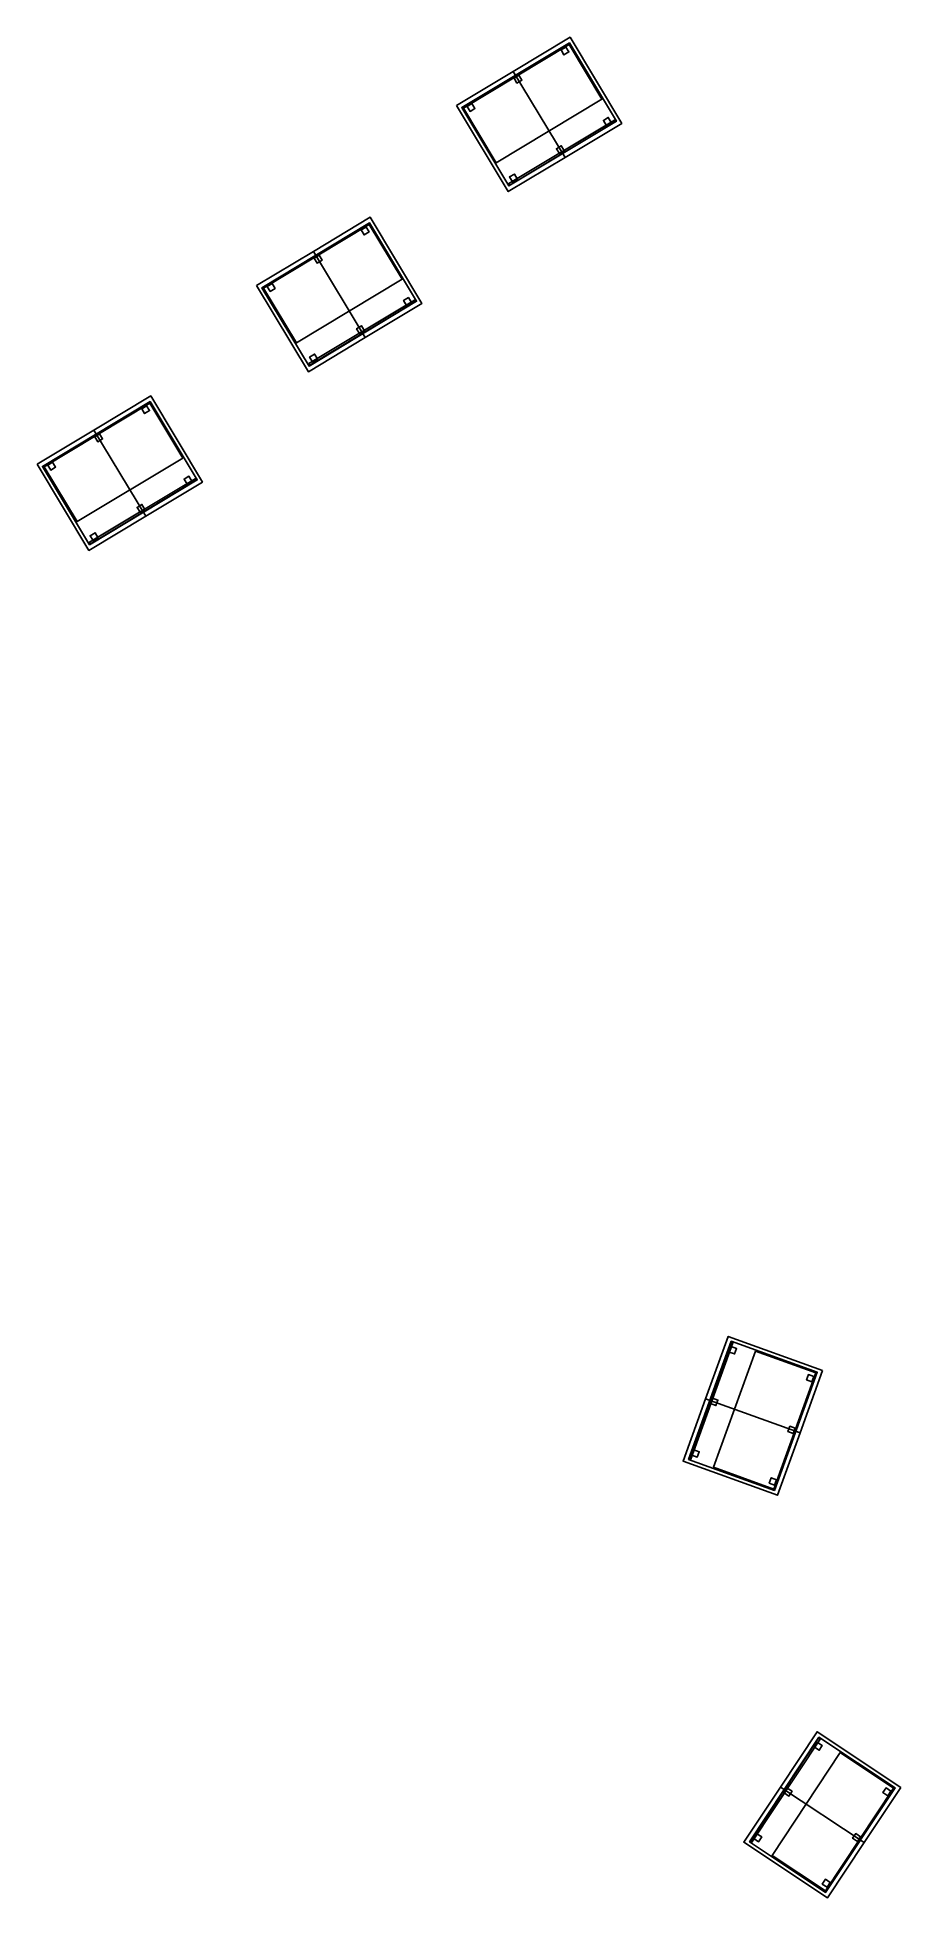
# Model space of a CAD drawing. Header units: metres. Extents: x 663435.3 to 663473.1, y 6968596.9 to 6968678.3.
import ezdxf

# ---------------------------------------------------------------- set-up
doc = ezdxf.new("R2010")
doc.units = ezdxf.units.M

msp = doc.modelspace()

# ---------------------------------------------------------------- linework, layer by layer
at = {"layer": 'CHALE_1_CUMEEIRA'}
msp.add_polyline3d([(663456.156, 6968676.845, 556.01), (663458.424, 6968673.075, 556.01)], dxfattribs=at)
at = {"layer": 'CHALE_1_DECK'}
for points in [[(663453.903, 6968675.257, 551.91), (663458.616, 6968678.091, 551.91), (663460.677, 6968674.663, 551.91), (663455.964, 6968671.829, 551.91)], [(663455.964, 6968671.829, 552.11), (663460.677, 6968674.663, 552.11), (663458.616, 6968678.091, 552.11), (663453.903, 6968675.257, 552.11)], [(663453.903, 6968675.257, 551.91), (663458.616, 6968678.091, 551.91), (663458.616, 6968678.091, 552.11), (663453.903, 6968675.257, 552.11)], [(663458.616, 6968678.091, 551.91), (663460.677, 6968674.663, 551.91), (663460.677, 6968674.663, 552.11), (663458.616, 6968678.091, 552.11)], [(663455.964, 6968671.829, 551.91), (663453.903, 6968675.257, 551.91), (663453.903, 6968675.257, 552.11), (663455.964, 6968671.829, 552.11)], [(663460.677, 6968674.663, 551.91), (663455.964, 6968671.829, 551.91), (663455.964, 6968671.829, 552.11), (663460.677, 6968674.663, 552.11)]]:
    msp.add_3dface(points, dxfattribs=at)
at = {"layer": 'CHALE_1_PAREDES'}
for points in [[(663453.971, 6968675.24, 552.11), (663458.599, 6968678.023, 552.11), (663460.042, 6968675.623, 552.11), (663455.414, 6968672.84, 552.11)], [(663455.414, 6968672.84, 554.81), (663460.042, 6968675.623, 554.81), (663458.599, 6968678.023, 554.81), (663453.971, 6968675.24, 554.81)], [(663453.971, 6968675.24, 552.11), (663458.599, 6968678.023, 552.11), (663458.599, 6968678.023, 554.81), (663453.971, 6968675.24, 554.81)], [(663458.599, 6968678.023, 552.11), (663460.042, 6968675.623, 552.11), (663460.042, 6968675.623, 554.81), (663458.599, 6968678.023, 554.81)], [(663455.414, 6968672.84, 552.11), (663453.971, 6968675.24, 552.11), (663453.971, 6968675.24, 554.81), (663455.414, 6968672.84, 554.81)], [(663460.042, 6968675.623, 552.11), (663455.414, 6968672.84, 552.11), (663455.414, 6968672.84, 554.81), (663460.042, 6968675.623, 554.81)]]:
    msp.add_3dface(points, dxfattribs=at)
at = {"layer": 'CHALE_1_PILOTIS'}
for points in [[(663458.248, 6968677.782, 548.91), (663458.462, 6968677.911, 548.91), (663458.591, 6968677.697, 548.91), (663458.376, 6968677.568, 548.91)], [(663458.376, 6968677.568, 551.91), (663458.591, 6968677.697, 551.91), (663458.462, 6968677.911, 551.91), (663458.248, 6968677.782, 551.91)], [(663458.248, 6968677.782, 548.91), (663458.462, 6968677.911, 548.91), (663458.462, 6968677.911, 551.91), (663458.248, 6968677.782, 551.91)], [(663458.376, 6968677.568, 548.91), (663458.248, 6968677.782, 548.91), (663458.248, 6968677.782, 551.91), (663458.376, 6968677.568, 551.91)], [(663458.591, 6968677.697, 548.91), (663458.376, 6968677.568, 548.91), (663458.376, 6968677.568, 551.91), (663458.591, 6968677.697, 551.91)], [(663458.462, 6968677.911, 548.91), (663458.591, 6968677.697, 548.91), (663458.591, 6968677.697, 551.91), (663458.462, 6968677.911, 551.91)], [(663456.191, 6968676.545, 548.91), (663456.405, 6968676.674, 548.91), (663456.534, 6968676.46, 548.91), (663456.32, 6968676.331, 548.91)], [(663456.32, 6968676.331, 551.91), (663456.534, 6968676.46, 551.91), (663456.405, 6968676.674, 551.91), (663456.191, 6968676.545, 551.91)], [(663456.191, 6968676.545, 548.91), (663456.405, 6968676.674, 548.91), (663456.405, 6968676.674, 551.91), (663456.191, 6968676.545, 551.91)], [(663456.32, 6968676.331, 548.91), (663456.191, 6968676.545, 548.91), (663456.191, 6968676.545, 551.91), (663456.32, 6968676.331, 551.91)], [(663456.534, 6968676.46, 548.91), (663456.32, 6968676.331, 548.91), (663456.32, 6968676.331, 551.91), (663456.534, 6968676.46, 551.91)], [(663456.405, 6968676.674, 548.91), (663456.534, 6968676.46, 548.91), (663456.534, 6968676.46, 551.91), (663456.405, 6968676.674, 551.91)], [(663454.134, 6968675.308, 548.91), (663454.348, 6968675.437, 548.91), (663454.477, 6968675.223, 548.91), (663454.263, 6968675.094, 548.91)], [(663454.263, 6968675.094, 551.91), (663454.477, 6968675.223, 551.91), (663454.348, 6968675.437, 551.91), (663454.134, 6968675.308, 551.91)], [(663454.134, 6968675.308, 548.91), (663454.348, 6968675.437, 548.91), (663454.348, 6968675.437, 551.91), (663454.134, 6968675.308, 551.91)], [(663454.263, 6968675.094, 548.91), (663454.134, 6968675.308, 548.91), (663454.134, 6968675.308, 551.91), (663454.263, 6968675.094, 551.91)], [(663454.477, 6968675.223, 548.91), (663454.263, 6968675.094, 548.91), (663454.263, 6968675.094, 551.91), (663454.477, 6968675.223, 551.91)], [(663454.348, 6968675.437, 548.91), (663454.477, 6968675.223, 548.91), (663454.477, 6968675.223, 551.91), (663454.348, 6968675.437, 551.91)], [(663460.103, 6968674.697, 548.91), (663460.317, 6968674.826, 548.91), (663460.446, 6968674.612, 548.91), (663460.232, 6968674.483, 548.91)], [(663460.232, 6968674.483, 551.91), (663460.446, 6968674.612, 551.91), (663460.317, 6968674.826, 551.91), (663460.103, 6968674.697, 551.91)], [(663460.103, 6968674.697, 548.91), (663460.317, 6968674.826, 548.91), (663460.317, 6968674.826, 551.91), (663460.103, 6968674.697, 551.91)], [(663460.232, 6968674.483, 548.91), (663460.103, 6968674.697, 548.91), (663460.103, 6968674.697, 551.91), (663460.232, 6968674.483, 551.91)], [(663460.446, 6968674.612, 548.91), (663460.232, 6968674.483, 548.91), (663460.232, 6968674.483, 551.91), (663460.446, 6968674.612, 551.91)], [(663460.317, 6968674.826, 548.91), (663460.446, 6968674.612, 548.91), (663460.446, 6968674.612, 551.91), (663460.317, 6968674.826, 551.91)], [(663458.046, 6968673.46, 548.91), (663458.26, 6968673.589, 548.91), (663458.389, 6968673.375, 548.91), (663458.175, 6968673.246, 548.91)], [(663458.175, 6968673.246, 551.91), (663458.389, 6968673.375, 551.91), (663458.26, 6968673.589, 551.91), (663458.046, 6968673.46, 551.91)], [(663458.046, 6968673.46, 548.91), (663458.26, 6968673.589, 548.91), (663458.26, 6968673.589, 551.91), (663458.046, 6968673.46, 551.91)], [(663458.26, 6968673.589, 548.91), (663458.389, 6968673.375, 548.91), (663458.389, 6968673.375, 551.91), (663458.26, 6968673.589, 551.91)], [(663458.175, 6968673.246, 548.91), (663458.046, 6968673.46, 548.91), (663458.046, 6968673.46, 551.91), (663458.175, 6968673.246, 551.91)], [(663458.389, 6968673.375, 548.91), (663458.175, 6968673.246, 548.91), (663458.175, 6968673.246, 551.91), (663458.389, 6968673.375, 551.91)], [(663455.989, 6968672.223, 548.91), (663456.204, 6968672.352, 548.91), (663456.332, 6968672.138, 548.91), (663456.118, 6968672.009, 548.91)], [(663456.118, 6968672.009, 551.91), (663456.332, 6968672.138, 551.91), (663456.204, 6968672.352, 551.91), (663455.989, 6968672.223, 551.91)], [(663455.989, 6968672.223, 548.91), (663456.204, 6968672.352, 548.91), (663456.204, 6968672.352, 551.91), (663455.989, 6968672.223, 551.91)], [(663456.118, 6968672.009, 548.91), (663455.989, 6968672.223, 548.91), (663455.989, 6968672.223, 551.91), (663456.118, 6968672.009, 551.91)], [(663456.332, 6968672.138, 548.91), (663456.118, 6968672.009, 548.91), (663456.118, 6968672.009, 551.91), (663456.332, 6968672.138, 551.91)], [(663456.204, 6968672.352, 548.91), (663456.332, 6968672.138, 548.91), (663456.332, 6968672.138, 551.91), (663456.204, 6968672.352, 551.91)]]:
    msp.add_3dface(points, dxfattribs=at)
at = {"layer": 'CHALE_1_TELHADO_DIR'}
msp.add_3dface([(663456.156, 6968676.845, 556.01), (663458.424, 6968673.075, 556.01), (663460.909, 6968674.569, 554.66), (663458.642, 6968678.34, 554.66)], dxfattribs=at)
at = {"layer": 'CHALE_1_TELHADO_ESQ'}
msp.add_3dface([(663453.671, 6968675.351, 554.66), (663455.938, 6968671.58, 554.66), (663458.424, 6968673.075, 556.01), (663456.156, 6968676.845, 556.01)], dxfattribs=at)
at = {"layer": 'CHALE_1_VARANDA'}
for points in [[(663455.96, 6968671.932, 552.11), (663460.588, 6968674.715, 552.11), (663460.629, 6968674.646, 552.11), (663456.002, 6968671.863, 552.11)], [(663456.002, 6968671.863, 553.01), (663460.629, 6968674.646, 553.01), (663460.588, 6968674.715, 553.01), (663455.96, 6968671.932, 553.01)], [(663455.96, 6968671.932, 552.11), (663460.588, 6968674.715, 552.11), (663460.588, 6968674.715, 553.01), (663455.96, 6968671.932, 553.01)], [(663460.629, 6968674.646, 552.11), (663456.002, 6968671.863, 552.11), (663456.002, 6968671.863, 553.01), (663460.629, 6968674.646, 553.01)], [(663460.588, 6968674.715, 552.11), (663460.629, 6968674.646, 552.11), (663460.629, 6968674.646, 553.01), (663460.588, 6968674.715, 553.01)], [(663456.002, 6968671.863, 552.11), (663455.96, 6968671.932, 552.11), (663455.96, 6968671.932, 553.01), (663456.002, 6968671.863, 553.01)]]:
    msp.add_3dface(points, dxfattribs=at)
at = {"layer": 'CHALE_2_CUMEEIRA'}
msp.add_polyline3d([(663447.406, 6968668.965, 553.83), (663449.674, 6968665.195, 553.83)], dxfattribs=at)
at = {"layer": 'CHALE_2_DECK'}
for points in [[(663445.153, 6968667.377, 549.73), (663449.866, 6968670.211, 549.73), (663451.927, 6968666.783, 549.73), (663447.214, 6968663.949, 549.73)], [(663447.214, 6968663.949, 549.93), (663451.927, 6968666.783, 549.93), (663449.866, 6968670.211, 549.93), (663445.153, 6968667.377, 549.93)], [(663445.153, 6968667.377, 549.73), (663449.866, 6968670.211, 549.73), (663449.866, 6968670.211, 549.93), (663445.153, 6968667.377, 549.93)], [(663449.866, 6968670.211, 549.73), (663451.927, 6968666.783, 549.73), (663451.927, 6968666.783, 549.93), (663449.866, 6968670.211, 549.93)], [(663447.214, 6968663.949, 549.73), (663445.153, 6968667.377, 549.73), (663445.153, 6968667.377, 549.93), (663447.214, 6968663.949, 549.93)], [(663451.927, 6968666.783, 549.73), (663447.214, 6968663.949, 549.73), (663447.214, 6968663.949, 549.93), (663451.927, 6968666.783, 549.93)]]:
    msp.add_3dface(points, dxfattribs=at)
at = {"layer": 'CHALE_2_PAREDES'}
for points in [[(663445.221, 6968667.36, 549.93), (663449.849, 6968670.143, 549.93), (663451.292, 6968667.743, 549.93), (663446.664, 6968664.96, 549.93)], [(663446.664, 6968664.96, 552.63), (663451.292, 6968667.743, 552.63), (663449.849, 6968670.143, 552.63), (663445.221, 6968667.36, 552.63)], [(663445.221, 6968667.36, 549.93), (663449.849, 6968670.143, 549.93), (663449.849, 6968670.143, 552.63), (663445.221, 6968667.36, 552.63)], [(663449.849, 6968670.143, 549.93), (663451.292, 6968667.743, 549.93), (663451.292, 6968667.743, 552.63), (663449.849, 6968670.143, 552.63)], [(663446.664, 6968664.96, 549.93), (663445.221, 6968667.36, 549.93), (663445.221, 6968667.36, 552.63), (663446.664, 6968664.96, 552.63)], [(663451.292, 6968667.743, 549.93), (663446.664, 6968664.96, 549.93), (663446.664, 6968664.96, 552.63), (663451.292, 6968667.743, 552.63)]]:
    msp.add_3dface(points, dxfattribs=at)
at = {"layer": 'CHALE_2_PILOTIS'}
for points in [[(663449.498, 6968669.902, 546.73), (663449.712, 6968670.031, 546.73), (663449.841, 6968669.817, 546.73), (663449.626, 6968669.688, 546.73)], [(663449.626, 6968669.688, 549.73), (663449.841, 6968669.817, 549.73), (663449.712, 6968670.031, 549.73), (663449.498, 6968669.902, 549.73)], [(663449.498, 6968669.902, 546.73), (663449.712, 6968670.031, 546.73), (663449.712, 6968670.031, 549.73), (663449.498, 6968669.902, 549.73)], [(663449.626, 6968669.688, 546.73), (663449.498, 6968669.902, 546.73), (663449.498, 6968669.902, 549.73), (663449.626, 6968669.688, 549.73)], [(663449.841, 6968669.817, 546.73), (663449.626, 6968669.688, 546.73), (663449.626, 6968669.688, 549.73), (663449.841, 6968669.817, 549.73)], [(663449.712, 6968670.031, 546.73), (663449.841, 6968669.817, 546.73), (663449.841, 6968669.817, 549.73), (663449.712, 6968670.031, 549.73)], [(663447.441, 6968668.665, 546.73), (663447.655, 6968668.794, 546.73), (663447.784, 6968668.58, 546.73), (663447.57, 6968668.451, 546.73)], [(663447.57, 6968668.451, 549.73), (663447.784, 6968668.58, 549.73), (663447.655, 6968668.794, 549.73), (663447.441, 6968668.665, 549.73)], [(663447.441, 6968668.665, 546.73), (663447.655, 6968668.794, 546.73), (663447.655, 6968668.794, 549.73), (663447.441, 6968668.665, 549.73)], [(663447.655, 6968668.794, 546.73), (663447.784, 6968668.58, 546.73), (663447.784, 6968668.58, 549.73), (663447.655, 6968668.794, 549.73)], [(663447.57, 6968668.451, 546.73), (663447.441, 6968668.665, 546.73), (663447.441, 6968668.665, 549.73), (663447.57, 6968668.451, 549.73)], [(663447.784, 6968668.58, 546.73), (663447.57, 6968668.451, 546.73), (663447.57, 6968668.451, 549.73), (663447.784, 6968668.58, 549.73)], [(663445.384, 6968667.428, 546.73), (663445.598, 6968667.557, 546.73), (663445.727, 6968667.343, 546.73), (663445.513, 6968667.214, 546.73)], [(663445.513, 6968667.214, 549.73), (663445.727, 6968667.343, 549.73), (663445.598, 6968667.557, 549.73), (663445.384, 6968667.428, 549.73)], [(663445.384, 6968667.428, 546.73), (663445.598, 6968667.557, 546.73), (663445.598, 6968667.557, 549.73), (663445.384, 6968667.428, 549.73)], [(663445.513, 6968667.214, 546.73), (663445.384, 6968667.428, 546.73), (663445.384, 6968667.428, 549.73), (663445.513, 6968667.214, 549.73)], [(663445.727, 6968667.343, 546.73), (663445.513, 6968667.214, 546.73), (663445.513, 6968667.214, 549.73), (663445.727, 6968667.343, 549.73)], [(663445.598, 6968667.557, 546.73), (663445.727, 6968667.343, 546.73), (663445.727, 6968667.343, 549.73), (663445.598, 6968667.557, 549.73)], [(663451.353, 6968666.817, 546.73), (663451.567, 6968666.946, 546.73), (663451.696, 6968666.732, 546.73), (663451.482, 6968666.603, 546.73)], [(663451.482, 6968666.603, 549.73), (663451.696, 6968666.732, 549.73), (663451.567, 6968666.946, 549.73), (663451.353, 6968666.817, 549.73)], [(663451.353, 6968666.817, 546.73), (663451.567, 6968666.946, 546.73), (663451.567, 6968666.946, 549.73), (663451.353, 6968666.817, 549.73)], [(663451.482, 6968666.603, 546.73), (663451.353, 6968666.817, 546.73), (663451.353, 6968666.817, 549.73), (663451.482, 6968666.603, 549.73)], [(663451.696, 6968666.732, 546.73), (663451.482, 6968666.603, 546.73), (663451.482, 6968666.603, 549.73), (663451.696, 6968666.732, 549.73)], [(663451.567, 6968666.946, 546.73), (663451.696, 6968666.732, 546.73), (663451.696, 6968666.732, 549.73), (663451.567, 6968666.946, 549.73)], [(663449.296, 6968665.58, 546.73), (663449.51, 6968665.709, 546.73), (663449.639, 6968665.495, 546.73), (663449.425, 6968665.366, 546.73)], [(663449.425, 6968665.366, 549.73), (663449.639, 6968665.495, 549.73), (663449.51, 6968665.709, 549.73), (663449.296, 6968665.58, 549.73)], [(663449.296, 6968665.58, 546.73), (663449.51, 6968665.709, 546.73), (663449.51, 6968665.709, 549.73), (663449.296, 6968665.58, 549.73)], [(663449.425, 6968665.366, 546.73), (663449.296, 6968665.58, 546.73), (663449.296, 6968665.58, 549.73), (663449.425, 6968665.366, 549.73)], [(663449.639, 6968665.495, 546.73), (663449.425, 6968665.366, 546.73), (663449.425, 6968665.366, 549.73), (663449.639, 6968665.495, 549.73)], [(663449.51, 6968665.709, 546.73), (663449.639, 6968665.495, 546.73), (663449.639, 6968665.495, 549.73), (663449.51, 6968665.709, 549.73)], [(663447.239, 6968664.343, 546.73), (663447.454, 6968664.472, 546.73), (663447.582, 6968664.258, 546.73), (663447.368, 6968664.129, 546.73)], [(663447.368, 6968664.129, 549.73), (663447.582, 6968664.258, 549.73), (663447.454, 6968664.472, 549.73), (663447.239, 6968664.343, 549.73)], [(663447.239, 6968664.343, 546.73), (663447.454, 6968664.472, 546.73), (663447.454, 6968664.472, 549.73), (663447.239, 6968664.343, 549.73)], [(663447.368, 6968664.129, 546.73), (663447.239, 6968664.343, 546.73), (663447.239, 6968664.343, 549.73), (663447.368, 6968664.129, 549.73)], [(663447.582, 6968664.258, 546.73), (663447.368, 6968664.129, 546.73), (663447.368, 6968664.129, 549.73), (663447.582, 6968664.258, 549.73)], [(663447.454, 6968664.472, 546.73), (663447.582, 6968664.258, 546.73), (663447.582, 6968664.258, 549.73), (663447.454, 6968664.472, 549.73)]]:
    msp.add_3dface(points, dxfattribs=at)
at = {"layer": 'CHALE_2_TELHADO_DIR'}
msp.add_3dface([(663447.406, 6968668.965, 553.83), (663449.674, 6968665.195, 553.83), (663452.159, 6968666.689, 552.48), (663449.892, 6968670.46, 552.48)], dxfattribs=at)
at = {"layer": 'CHALE_2_TELHADO_ESQ'}
msp.add_3dface([(663444.921, 6968667.471, 552.48), (663447.188, 6968663.7, 552.48), (663449.674, 6968665.195, 553.83), (663447.406, 6968668.965, 553.83)], dxfattribs=at)
at = {"layer": 'CHALE_2_VARANDA'}
for points in [[(663447.21, 6968664.052, 549.93), (663451.838, 6968666.835, 549.93), (663451.879, 6968666.766, 549.93), (663447.252, 6968663.983, 549.93)], [(663447.252, 6968663.983, 550.83), (663451.879, 6968666.766, 550.83), (663451.838, 6968666.835, 550.83), (663447.21, 6968664.052, 550.83)], [(663447.21, 6968664.052, 549.93), (663451.838, 6968666.835, 549.93), (663451.838, 6968666.835, 550.83), (663447.21, 6968664.052, 550.83)], [(663451.879, 6968666.766, 549.93), (663447.252, 6968663.983, 549.93), (663447.252, 6968663.983, 550.83), (663451.879, 6968666.766, 550.83)], [(663451.838, 6968666.835, 549.93), (663451.879, 6968666.766, 549.93), (663451.879, 6968666.766, 550.83), (663451.838, 6968666.835, 550.83)], [(663447.252, 6968663.983, 549.93), (663447.21, 6968664.052, 549.93), (663447.21, 6968664.052, 550.83), (663447.252, 6968663.983, 550.83)]]:
    msp.add_3dface(points, dxfattribs=at)
at = {"layer": 'CHALE_3_CUMEEIRA'}
msp.add_polyline3d([(663437.796, 6968661.145, 551.17), (663440.064, 6968657.375, 551.17)], dxfattribs=at)
at = {"layer": 'CHALE_3_DECK'}
for points in [[(663435.543, 6968659.557, 547.07), (663440.256, 6968662.391, 547.07), (663442.317, 6968658.963, 547.07), (663437.604, 6968656.129, 547.07)], [(663437.604, 6968656.129, 547.27), (663442.317, 6968658.963, 547.27), (663440.256, 6968662.391, 547.27), (663435.543, 6968659.557, 547.27)], [(663435.543, 6968659.557, 547.07), (663440.256, 6968662.391, 547.07), (663440.256, 6968662.391, 547.27), (663435.543, 6968659.557, 547.27)], [(663440.256, 6968662.391, 547.07), (663442.317, 6968658.963, 547.07), (663442.317, 6968658.963, 547.27), (663440.256, 6968662.391, 547.27)], [(663437.604, 6968656.129, 547.07), (663435.543, 6968659.557, 547.07), (663435.543, 6968659.557, 547.27), (663437.604, 6968656.129, 547.27)], [(663442.317, 6968658.963, 547.07), (663437.604, 6968656.129, 547.07), (663437.604, 6968656.129, 547.27), (663442.317, 6968658.963, 547.27)]]:
    msp.add_3dface(points, dxfattribs=at)
at = {"layer": 'CHALE_3_PAREDES'}
for points in [[(663435.611, 6968659.54, 547.27), (663440.239, 6968662.323, 547.27), (663441.682, 6968659.923, 547.27), (663437.054, 6968657.14, 547.27)], [(663437.054, 6968657.14, 549.97), (663441.682, 6968659.923, 549.97), (663440.239, 6968662.323, 549.97), (663435.611, 6968659.54, 549.97)], [(663435.611, 6968659.54, 547.27), (663440.239, 6968662.323, 547.27), (663440.239, 6968662.323, 549.97), (663435.611, 6968659.54, 549.97)], [(663440.239, 6968662.323, 547.27), (663441.682, 6968659.923, 547.27), (663441.682, 6968659.923, 549.97), (663440.239, 6968662.323, 549.97)], [(663441.682, 6968659.923, 547.27), (663437.054, 6968657.14, 547.27), (663437.054, 6968657.14, 549.97), (663441.682, 6968659.923, 549.97)], [(663437.054, 6968657.14, 547.27), (663435.611, 6968659.54, 547.27), (663435.611, 6968659.54, 549.97), (663437.054, 6968657.14, 549.97)]]:
    msp.add_3dface(points, dxfattribs=at)
at = {"layer": 'CHALE_3_PILOTIS'}
for points in [[(663439.888, 6968662.082, 544.07), (663440.102, 6968662.211, 544.07), (663440.231, 6968661.997, 544.07), (663440.016, 6968661.868, 544.07)], [(663440.016, 6968661.868, 547.07), (663440.231, 6968661.997, 547.07), (663440.102, 6968662.211, 547.07), (663439.888, 6968662.082, 547.07)], [(663439.888, 6968662.082, 544.07), (663440.102, 6968662.211, 544.07), (663440.102, 6968662.211, 547.07), (663439.888, 6968662.082, 547.07)], [(663440.102, 6968662.211, 544.07), (663440.231, 6968661.997, 544.07), (663440.231, 6968661.997, 547.07), (663440.102, 6968662.211, 547.07)], [(663440.016, 6968661.868, 544.07), (663439.888, 6968662.082, 544.07), (663439.888, 6968662.082, 547.07), (663440.016, 6968661.868, 547.07)], [(663440.231, 6968661.997, 544.07), (663440.016, 6968661.868, 544.07), (663440.016, 6968661.868, 547.07), (663440.231, 6968661.997, 547.07)], [(663437.831, 6968660.845, 544.07), (663438.045, 6968660.974, 544.07), (663438.174, 6968660.76, 544.07), (663437.96, 6968660.631, 544.07)], [(663437.96, 6968660.631, 547.07), (663438.174, 6968660.76, 547.07), (663438.045, 6968660.974, 547.07), (663437.831, 6968660.845, 547.07)], [(663437.831, 6968660.845, 544.07), (663438.045, 6968660.974, 544.07), (663438.045, 6968660.974, 547.07), (663437.831, 6968660.845, 547.07)], [(663437.96, 6968660.631, 544.07), (663437.831, 6968660.845, 544.07), (663437.831, 6968660.845, 547.07), (663437.96, 6968660.631, 547.07)], [(663438.174, 6968660.76, 544.07), (663437.96, 6968660.631, 544.07), (663437.96, 6968660.631, 547.07), (663438.174, 6968660.76, 547.07)], [(663438.045, 6968660.974, 544.07), (663438.174, 6968660.76, 544.07), (663438.174, 6968660.76, 547.07), (663438.045, 6968660.974, 547.07)], [(663435.774, 6968659.608, 544.07), (663435.988, 6968659.737, 544.07), (663436.117, 6968659.523, 544.07), (663435.903, 6968659.394, 544.07)], [(663435.903, 6968659.394, 547.07), (663436.117, 6968659.523, 547.07), (663435.988, 6968659.737, 547.07), (663435.774, 6968659.608, 547.07)], [(663435.774, 6968659.608, 544.07), (663435.988, 6968659.737, 544.07), (663435.988, 6968659.737, 547.07), (663435.774, 6968659.608, 547.07)], [(663435.988, 6968659.737, 544.07), (663436.117, 6968659.523, 544.07), (663436.117, 6968659.523, 547.07), (663435.988, 6968659.737, 547.07)], [(663435.903, 6968659.394, 544.07), (663435.774, 6968659.608, 544.07), (663435.774, 6968659.608, 547.07), (663435.903, 6968659.394, 547.07)], [(663436.117, 6968659.523, 544.07), (663435.903, 6968659.394, 544.07), (663435.903, 6968659.394, 547.07), (663436.117, 6968659.523, 547.07)], [(663441.743, 6968658.997, 544.07), (663441.957, 6968659.126, 544.07), (663442.086, 6968658.912, 544.07), (663441.872, 6968658.783, 544.07)], [(663441.872, 6968658.783, 547.07), (663442.086, 6968658.912, 547.07), (663441.957, 6968659.126, 547.07), (663441.743, 6968658.997, 547.07)], [(663441.743, 6968658.997, 544.07), (663441.957, 6968659.126, 544.07), (663441.957, 6968659.126, 547.07), (663441.743, 6968658.997, 547.07)], [(663441.872, 6968658.783, 544.07), (663441.743, 6968658.997, 544.07), (663441.743, 6968658.997, 547.07), (663441.872, 6968658.783, 547.07)], [(663441.957, 6968659.126, 544.07), (663442.086, 6968658.912, 544.07), (663442.086, 6968658.912, 547.07), (663441.957, 6968659.126, 547.07)], [(663442.086, 6968658.912, 544.07), (663441.872, 6968658.783, 544.07), (663441.872, 6968658.783, 547.07), (663442.086, 6968658.912, 547.07)], [(663439.686, 6968657.76, 544.07), (663439.9, 6968657.889, 544.07), (663440.029, 6968657.675, 544.07), (663439.815, 6968657.546, 544.07)], [(663439.815, 6968657.546, 547.07), (663440.029, 6968657.675, 547.07), (663439.9, 6968657.889, 547.07), (663439.686, 6968657.76, 547.07)], [(663439.686, 6968657.76, 544.07), (663439.9, 6968657.889, 544.07), (663439.9, 6968657.889, 547.07), (663439.686, 6968657.76, 547.07)], [(663439.815, 6968657.546, 544.07), (663439.686, 6968657.76, 544.07), (663439.686, 6968657.76, 547.07), (663439.815, 6968657.546, 547.07)], [(663440.029, 6968657.675, 544.07), (663439.815, 6968657.546, 544.07), (663439.815, 6968657.546, 547.07), (663440.029, 6968657.675, 547.07)], [(663439.9, 6968657.889, 544.07), (663440.029, 6968657.675, 544.07), (663440.029, 6968657.675, 547.07), (663439.9, 6968657.889, 547.07)], [(663437.629, 6968656.523, 544.07), (663437.844, 6968656.652, 544.07), (663437.972, 6968656.438, 544.07), (663437.758, 6968656.309, 544.07)], [(663437.758, 6968656.309, 547.07), (663437.972, 6968656.438, 547.07), (663437.844, 6968656.652, 547.07), (663437.629, 6968656.523, 547.07)], [(663437.629, 6968656.523, 544.07), (663437.844, 6968656.652, 544.07), (663437.844, 6968656.652, 547.07), (663437.629, 6968656.523, 547.07)], [(663437.758, 6968656.309, 544.07), (663437.629, 6968656.523, 544.07), (663437.629, 6968656.523, 547.07), (663437.758, 6968656.309, 547.07)], [(663437.844, 6968656.652, 544.07), (663437.972, 6968656.438, 544.07), (663437.972, 6968656.438, 547.07), (663437.844, 6968656.652, 547.07)], [(663437.972, 6968656.438, 544.07), (663437.758, 6968656.309, 544.07), (663437.758, 6968656.309, 547.07), (663437.972, 6968656.438, 547.07)]]:
    msp.add_3dface(points, dxfattribs=at)
at = {"layer": 'CHALE_3_TELHADO_DIR'}
msp.add_3dface([(663437.796, 6968661.145, 551.17), (663440.064, 6968657.375, 551.17), (663442.549, 6968658.869, 549.82), (663440.282, 6968662.64, 549.82)], dxfattribs=at)
at = {"layer": 'CHALE_3_TELHADO_ESQ'}
msp.add_3dface([(663435.311, 6968659.651, 549.82), (663437.578, 6968655.88, 549.82), (663440.064, 6968657.375, 551.17), (663437.796, 6968661.145, 551.17)], dxfattribs=at)
at = {"layer": 'CHALE_3_VARANDA'}
for points in [[(663437.6, 6968656.232, 547.27), (663442.228, 6968659.015, 547.27), (663442.269, 6968658.946, 547.27), (663437.642, 6968656.163, 547.27)], [(663437.642, 6968656.163, 548.17), (663442.269, 6968658.946, 548.17), (663442.228, 6968659.015, 548.17), (663437.6, 6968656.232, 548.17)], [(663437.6, 6968656.232, 547.27), (663442.228, 6968659.015, 547.27), (663442.228, 6968659.015, 548.17), (663437.6, 6968656.232, 548.17)], [(663442.269, 6968658.946, 547.27), (663437.642, 6968656.163, 547.27), (663437.642, 6968656.163, 548.17), (663442.269, 6968658.946, 548.17)], [(663442.228, 6968659.015, 547.27), (663442.269, 6968658.946, 547.27), (663442.269, 6968658.946, 548.17), (663442.228, 6968659.015, 548.17)], [(663437.642, 6968656.163, 547.27), (663437.6, 6968656.232, 547.27), (663437.6, 6968656.232, 548.17), (663437.642, 6968656.163, 548.17)]]:
    msp.add_3dface(points, dxfattribs=at)
at = {"layer": 'CHALE_4_CUMEEIRA'}
msp.add_polyline3d([(663468.719, 6968617.252, 553.12), (663464.581, 6968618.748, 553.12)], dxfattribs=at)
at = {"layer": 'CHALE_4_DECK'}
for points in [[(663469.466, 6968619.906, 549.02), (663467.595, 6968614.734, 549.02), (663463.834, 6968616.094, 549.02), (663465.705, 6968621.266, 549.02)], [(663465.705, 6968621.266, 549.22), (663463.834, 6968616.094, 549.22), (663467.595, 6968614.734, 549.22), (663469.466, 6968619.906, 549.22)], [(663463.834, 6968616.094, 549.02), (663465.705, 6968621.266, 549.02), (663465.705, 6968621.266, 549.22), (663463.834, 6968616.094, 549.22)], [(663465.705, 6968621.266, 549.02), (663469.466, 6968619.906, 549.02), (663469.466, 6968619.906, 549.22), (663465.705, 6968621.266, 549.22)], [(663469.466, 6968619.906, 549.02), (663467.595, 6968614.734, 549.02), (663467.595, 6968614.734, 549.22), (663469.466, 6968619.906, 549.22)], [(663467.595, 6968614.734, 549.02), (663463.834, 6968616.094, 549.02), (663463.834, 6968616.094, 549.22), (663467.595, 6968614.734, 549.22)]]:
    msp.add_3dface(points, dxfattribs=at)
at = {"layer": 'CHALE_4_PAREDES'}
for points in [[(663469.402, 6968619.876, 549.22), (663467.565, 6968614.798, 549.22), (663464.932, 6968615.75, 549.22), (663466.769, 6968620.828, 549.22)], [(663466.769, 6968620.828, 551.92), (663464.932, 6968615.75, 551.92), (663467.565, 6968614.798, 551.92), (663469.402, 6968619.876, 551.92)], [(663464.932, 6968615.75, 549.22), (663466.769, 6968620.828, 549.22), (663466.769, 6968620.828, 551.92), (663464.932, 6968615.75, 551.92)], [(663466.769, 6968620.828, 549.22), (663469.402, 6968619.876, 549.22), (663469.402, 6968619.876, 551.92), (663466.769, 6968620.828, 551.92)], [(663469.402, 6968619.876, 549.22), (663467.565, 6968614.798, 549.22), (663467.565, 6968614.798, 551.92), (663469.402, 6968619.876, 551.92)], [(663467.565, 6968614.798, 549.22), (663464.932, 6968615.75, 549.22), (663464.932, 6968615.75, 551.92), (663467.565, 6968614.798, 551.92)]]:
    msp.add_3dface(points, dxfattribs=at)
at = {"layer": 'CHALE_4_PILOTIS'}
for points in [[(663465.934, 6968620.944, 546.02), (663465.849, 6968620.709, 546.02), (663465.614, 6968620.794, 546.02), (663465.699, 6968621.029, 546.02)], [(663465.699, 6968621.029, 549.02), (663465.614, 6968620.794, 549.02), (663465.849, 6968620.709, 549.02), (663465.934, 6968620.944, 549.02)], [(663465.614, 6968620.794, 546.02), (663465.699, 6968621.029, 546.02), (663465.699, 6968621.029, 549.02), (663465.614, 6968620.794, 549.02)], [(663465.849, 6968620.709, 546.02), (663465.614, 6968620.794, 546.02), (663465.614, 6968620.794, 549.02), (663465.849, 6968620.709, 549.02)], [(663465.699, 6968621.029, 546.02), (663465.934, 6968620.944, 546.02), (663465.934, 6968620.944, 549.02), (663465.699, 6968621.029, 549.02)], [(663465.934, 6968620.944, 546.02), (663465.849, 6968620.709, 546.02), (663465.849, 6968620.709, 549.02), (663465.934, 6968620.944, 549.02)], [(663469.319, 6968619.72, 546.02), (663469.234, 6968619.485, 546.02), (663468.999, 6968619.57, 546.02), (663469.084, 6968619.805, 546.02)], [(663469.084, 6968619.805, 549.02), (663468.999, 6968619.57, 549.02), (663469.234, 6968619.485, 549.02), (663469.319, 6968619.72, 549.02)], [(663468.999, 6968619.57, 546.02), (663469.084, 6968619.805, 546.02), (663469.084, 6968619.805, 549.02), (663468.999, 6968619.57, 549.02)], [(663469.234, 6968619.485, 546.02), (663468.999, 6968619.57, 546.02), (663468.999, 6968619.57, 549.02), (663469.234, 6968619.485, 549.02)], [(663469.084, 6968619.805, 546.02), (663469.319, 6968619.72, 546.02), (663469.319, 6968619.72, 549.02), (663469.084, 6968619.805, 549.02)], [(663469.319, 6968619.72, 546.02), (663469.234, 6968619.485, 546.02), (663469.234, 6968619.485, 549.02), (663469.319, 6968619.72, 549.02)], [(663465.117, 6968618.687, 546.02), (663465.032, 6968618.452, 546.02), (663464.797, 6968618.537, 546.02), (663464.882, 6968618.772, 546.02)], [(663464.882, 6968618.772, 549.02), (663464.797, 6968618.537, 549.02), (663465.032, 6968618.452, 549.02), (663465.117, 6968618.687, 549.02)], [(663464.797, 6968618.537, 546.02), (663464.882, 6968618.772, 546.02), (663464.882, 6968618.772, 549.02), (663464.797, 6968618.537, 549.02)], [(663465.032, 6968618.452, 546.02), (663464.797, 6968618.537, 546.02), (663464.797, 6968618.537, 549.02), (663465.032, 6968618.452, 549.02)], [(663464.882, 6968618.772, 546.02), (663465.117, 6968618.687, 546.02), (663465.117, 6968618.687, 549.02), (663464.882, 6968618.772, 549.02)], [(663465.117, 6968618.687, 546.02), (663465.032, 6968618.452, 546.02), (663465.032, 6968618.452, 549.02), (663465.117, 6968618.687, 549.02)], [(663468.503, 6968617.463, 546.02), (663468.418, 6968617.228, 546.02), (663468.183, 6968617.313, 546.02), (663468.268, 6968617.548, 546.02)], [(663468.268, 6968617.548, 549.02), (663468.183, 6968617.313, 549.02), (663468.418, 6968617.228, 549.02), (663468.503, 6968617.463, 549.02)], [(663468.183, 6968617.313, 546.02), (663468.268, 6968617.548, 546.02), (663468.268, 6968617.548, 549.02), (663468.183, 6968617.313, 549.02)], [(663468.268, 6968617.548, 546.02), (663468.503, 6968617.463, 546.02), (663468.503, 6968617.463, 549.02), (663468.268, 6968617.548, 549.02)], [(663468.503, 6968617.463, 546.02), (663468.418, 6968617.228, 546.02), (663468.418, 6968617.228, 549.02), (663468.503, 6968617.463, 549.02)], [(663468.418, 6968617.228, 546.02), (663468.183, 6968617.313, 546.02), (663468.183, 6968617.313, 549.02), (663468.418, 6968617.228, 549.02)], [(663464.301, 6968616.43, 546.02), (663464.216, 6968616.195, 546.02), (663463.981, 6968616.28, 546.02), (663464.066, 6968616.515, 546.02)], [(663464.066, 6968616.515, 549.02), (663463.981, 6968616.28, 549.02), (663464.216, 6968616.195, 549.02), (663464.301, 6968616.43, 549.02)], [(663463.981, 6968616.28, 546.02), (663464.066, 6968616.515, 546.02), (663464.066, 6968616.515, 549.02), (663463.981, 6968616.28, 549.02)], [(663464.216, 6968616.195, 546.02), (663463.981, 6968616.28, 546.02), (663463.981, 6968616.28, 549.02), (663464.216, 6968616.195, 549.02)], [(663464.066, 6968616.515, 546.02), (663464.301, 6968616.43, 546.02), (663464.301, 6968616.43, 549.02), (663464.066, 6968616.515, 549.02)], [(663464.301, 6968616.43, 546.02), (663464.216, 6968616.195, 546.02), (663464.216, 6968616.195, 549.02), (663464.301, 6968616.43, 549.02)], [(663467.686, 6968615.206, 546.02), (663467.601, 6968614.971, 546.02), (663467.366, 6968615.056, 546.02), (663467.451, 6968615.291, 546.02)], [(663467.451, 6968615.291, 549.02), (663467.366, 6968615.056, 549.02), (663467.601, 6968614.971, 549.02), (663467.686, 6968615.206, 549.02)], [(663467.366, 6968615.056, 546.02), (663467.451, 6968615.291, 546.02), (663467.451, 6968615.291, 549.02), (663467.366, 6968615.056, 549.02)], [(663467.601, 6968614.971, 546.02), (663467.366, 6968615.056, 546.02), (663467.366, 6968615.056, 549.02), (663467.601, 6968614.971, 549.02)], [(663467.451, 6968615.291, 546.02), (663467.686, 6968615.206, 546.02), (663467.686, 6968615.206, 549.02), (663467.451, 6968615.291, 549.02)], [(663467.686, 6968615.206, 546.02), (663467.601, 6968614.971, 546.02), (663467.601, 6968614.971, 549.02), (663467.686, 6968615.206, 549.02)]]:
    msp.add_3dface(points, dxfattribs=at)
at = {"layer": 'CHALE_4_TELHADO_DIR'}
msp.add_3dface([(663468.719, 6968617.252, 553.12), (663464.581, 6968618.748, 553.12), (663463.595, 6968616.021, 551.77), (663467.732, 6968614.525, 551.77)], dxfattribs=at)
at = {"layer": 'CHALE_4_TELHADO_ESQ'}
msp.add_3dface([(663469.705, 6968619.979, 551.77), (663465.568, 6968621.475, 551.77), (663464.581, 6968618.748, 553.12), (663468.719, 6968617.252, 553.12)], dxfattribs=at)
at = {"layer": 'CHALE_4_VARANDA'}
for points in [[(663465.772, 6968621.189, 549.22), (663463.936, 6968616.111, 549.22), (663463.86, 6968616.138, 549.22), (663465.697, 6968621.216, 549.22)], [(663465.697, 6968621.216, 550.12), (663463.86, 6968616.138, 550.12), (663463.936, 6968616.111, 550.12), (663465.772, 6968621.189, 550.12)], [(663463.86, 6968616.138, 549.22), (663465.697, 6968621.216, 549.22), (663465.697, 6968621.216, 550.12), (663463.86, 6968616.138, 550.12)], [(663465.772, 6968621.189, 549.22), (663463.936, 6968616.111, 549.22), (663463.936, 6968616.111, 550.12), (663465.772, 6968621.189, 550.12)], [(663465.697, 6968621.216, 549.22), (663465.772, 6968621.189, 549.22), (663465.772, 6968621.189, 550.12), (663465.697, 6968621.216, 550.12)], [(663463.936, 6968616.111, 549.22), (663463.86, 6968616.138, 549.22), (663463.86, 6968616.138, 550.12), (663463.936, 6968616.111, 550.12)]]:
    msp.add_3dface(points, dxfattribs=at)
at = {"layer": 'CHALE_5_CUMEEIRA'}
msp.add_polyline3d([(663471.523, 6968599.324, 553.5), (663467.857, 6968601.756, 553.5)], dxfattribs=at)
at = {"layer": 'CHALE_5_DECK'}
for points in [[(663472.877, 6968601.726, 549.4), (663469.836, 6968597.143, 549.4), (663466.503, 6968599.354, 549.4), (663469.544, 6968603.937, 549.4)], [(663469.544, 6968603.937, 549.6), (663466.503, 6968599.354, 549.6), (663469.836, 6968597.143, 549.6), (663472.877, 6968601.726, 549.6)], [(663466.503, 6968599.354, 549.4), (663469.544, 6968603.937, 549.4), (663469.544, 6968603.937, 549.6), (663466.503, 6968599.354, 549.6)], [(663469.544, 6968603.937, 549.4), (663472.877, 6968601.726, 549.4), (663472.877, 6968601.726, 549.6), (663469.544, 6968603.937, 549.6)], [(663472.877, 6968601.726, 549.4), (663469.836, 6968597.143, 549.4), (663469.836, 6968597.143, 549.6), (663472.877, 6968601.726, 549.6)], [(663469.836, 6968597.143, 549.4), (663466.503, 6968599.354, 549.4), (663466.503, 6968599.354, 549.6), (663469.836, 6968597.143, 549.6)]]:
    msp.add_3dface(points, dxfattribs=at)
at = {"layer": 'CHALE_5_PAREDES'}
for points in [[(663472.808, 6968601.712, 549.6), (663469.822, 6968597.212, 549.6), (663467.489, 6968598.76, 549.6), (663470.475, 6968603.26, 549.6)], [(663470.475, 6968603.26, 552.3), (663467.489, 6968598.76, 552.3), (663469.822, 6968597.212, 552.3), (663472.808, 6968601.712, 552.3)], [(663467.489, 6968598.76, 549.6), (663470.475, 6968603.26, 549.6), (663470.475, 6968603.26, 552.3), (663467.489, 6968598.76, 552.3)], [(663470.475, 6968603.26, 549.6), (663472.808, 6968601.712, 549.6), (663472.808, 6968601.712, 552.3), (663470.475, 6968603.26, 552.3)], [(663472.808, 6968601.712, 549.6), (663469.822, 6968597.212, 549.6), (663469.822, 6968597.212, 552.3), (663472.808, 6968601.712, 552.3)], [(663469.822, 6968597.212, 549.6), (663467.489, 6968598.76, 549.6), (663467.489, 6968598.76, 552.3), (663469.822, 6968597.212, 552.3)]]:
    msp.add_3dface(points, dxfattribs=at)
at = {"layer": 'CHALE_5_PILOTIS'}
for points in [[(663469.69, 6968603.57, 546.4), (663469.552, 6968603.362, 546.4), (663469.344, 6968603.5, 546.4), (663469.482, 6968603.708, 546.4)], [(663469.482, 6968603.708, 549.4), (663469.344, 6968603.5, 549.4), (663469.552, 6968603.362, 549.4), (663469.69, 6968603.57, 549.4)], [(663469.344, 6968603.5, 546.4), (663469.482, 6968603.708, 546.4), (663469.482, 6968603.708, 549.4), (663469.344, 6968603.5, 549.4)], [(663469.482, 6968603.708, 546.4), (663469.69, 6968603.57, 546.4), (663469.69, 6968603.57, 549.4), (663469.482, 6968603.708, 549.4)], [(663469.69, 6968603.57, 546.4), (663469.552, 6968603.362, 546.4), (663469.552, 6968603.362, 549.4), (663469.69, 6968603.57, 549.4)], [(663469.552, 6968603.362, 546.4), (663469.344, 6968603.5, 546.4), (663469.344, 6968603.5, 549.4), (663469.552, 6968603.362, 549.4)], [(663468.363, 6968601.57, 546.4), (663468.225, 6968601.362, 546.4), (663468.017, 6968601.5, 546.4), (663468.155, 6968601.709, 546.4)], [(663468.155, 6968601.709, 549.4), (663468.017, 6968601.5, 549.4), (663468.225, 6968601.362, 549.4), (663468.363, 6968601.57, 549.4)], [(663468.017, 6968601.5, 546.4), (663468.155, 6968601.709, 546.4), (663468.155, 6968601.709, 549.4), (663468.017, 6968601.5, 549.4)], [(663468.225, 6968601.362, 546.4), (663468.017, 6968601.5, 546.4), (663468.017, 6968601.5, 549.4), (663468.225, 6968601.362, 549.4)], [(663468.155, 6968601.709, 546.4), (663468.363, 6968601.57, 546.4), (663468.363, 6968601.57, 549.4), (663468.155, 6968601.709, 549.4)], [(663468.363, 6968601.57, 546.4), (663468.225, 6968601.362, 546.4), (663468.225, 6968601.362, 549.4), (663468.363, 6968601.57, 549.4)], [(663472.69, 6968601.58, 546.4), (663472.552, 6968601.371, 546.4), (663472.344, 6968601.509, 546.4), (663472.482, 6968601.718, 546.4)], [(663472.482, 6968601.718, 549.4), (663472.344, 6968601.509, 549.4), (663472.552, 6968601.371, 549.4), (663472.69, 6968601.58, 549.4)], [(663472.344, 6968601.509, 546.4), (663472.482, 6968601.718, 546.4), (663472.482, 6968601.718, 549.4), (663472.344, 6968601.509, 549.4)], [(663472.552, 6968601.371, 546.4), (663472.344, 6968601.509, 546.4), (663472.344, 6968601.509, 549.4), (663472.552, 6968601.371, 549.4)], [(663472.482, 6968601.718, 546.4), (663472.69, 6968601.58, 546.4), (663472.69, 6968601.58, 549.4), (663472.482, 6968601.718, 549.4)], [(663472.69, 6968601.58, 546.4), (663472.552, 6968601.371, 546.4), (663472.552, 6968601.371, 549.4), (663472.69, 6968601.58, 549.4)], [(663467.036, 6968599.571, 546.4), (663466.898, 6968599.362, 546.4), (663466.69, 6968599.5, 546.4), (663466.828, 6968599.709, 546.4)], [(663466.828, 6968599.709, 549.4), (663466.69, 6968599.5, 549.4), (663466.898, 6968599.362, 549.4), (663467.036, 6968599.571, 549.4)], [(663466.69, 6968599.5, 546.4), (663466.828, 6968599.709, 546.4), (663466.828, 6968599.709, 549.4), (663466.69, 6968599.5, 549.4)], [(663466.898, 6968599.362, 546.4), (663466.69, 6968599.5, 546.4), (663466.69, 6968599.5, 549.4), (663466.898, 6968599.362, 549.4)], [(663466.828, 6968599.709, 546.4), (663467.036, 6968599.571, 546.4), (663467.036, 6968599.571, 549.4), (663466.828, 6968599.709, 549.4)], [(663467.036, 6968599.571, 546.4), (663466.898, 6968599.362, 546.4), (663466.898, 6968599.362, 549.4), (663467.036, 6968599.571, 549.4)], [(663471.363, 6968599.58, 546.4), (663471.225, 6968599.371, 546.4), (663471.017, 6968599.51, 546.4), (663471.155, 6968599.718, 546.4)], [(663471.155, 6968599.718, 549.4), (663471.017, 6968599.51, 549.4), (663471.225, 6968599.371, 549.4), (663471.363, 6968599.58, 549.4)], [(663471.017, 6968599.51, 546.4), (663471.155, 6968599.718, 546.4), (663471.155, 6968599.718, 549.4), (663471.017, 6968599.51, 549.4)], [(663471.225, 6968599.371, 546.4), (663471.017, 6968599.51, 546.4), (663471.017, 6968599.51, 549.4), (663471.225, 6968599.371, 549.4)], [(663471.155, 6968599.718, 546.4), (663471.363, 6968599.58, 546.4), (663471.363, 6968599.58, 549.4), (663471.155, 6968599.718, 549.4)], [(663471.363, 6968599.58, 546.4), (663471.225, 6968599.371, 546.4), (663471.225, 6968599.371, 549.4), (663471.363, 6968599.58, 549.4)], [(663470.036, 6968597.58, 546.4), (663469.898, 6968597.372, 546.4), (663469.69, 6968597.51, 546.4), (663469.828, 6968597.718, 546.4)], [(663469.828, 6968597.718, 549.4), (663469.69, 6968597.51, 549.4), (663469.898, 6968597.372, 549.4), (663470.036, 6968597.58, 549.4)], [(663469.69, 6968597.51, 546.4), (663469.828, 6968597.718, 546.4), (663469.828, 6968597.718, 549.4), (663469.69, 6968597.51, 549.4)], [(663469.898, 6968597.372, 546.4), (663469.69, 6968597.51, 546.4), (663469.69, 6968597.51, 549.4), (663469.898, 6968597.372, 549.4)], [(663469.828, 6968597.718, 546.4), (663470.036, 6968597.58, 546.4), (663470.036, 6968597.58, 549.4), (663469.828, 6968597.718, 549.4)], [(663470.036, 6968597.58, 546.4), (663469.898, 6968597.372, 546.4), (663469.898, 6968597.372, 549.4), (663470.036, 6968597.58, 549.4)]]:
    msp.add_3dface(points, dxfattribs=at)
at = {"layer": 'CHALE_5_TELHADO_DIR'}
msp.add_3dface([(663471.523, 6968599.324, 553.5), (663467.857, 6968601.756, 553.5), (663466.253, 6968599.34, 552.15), (663469.92, 6968596.907, 552.15)], dxfattribs=at)
at = {"layer": 'CHALE_5_TELHADO_ESQ'}
msp.add_3dface([(663473.127, 6968601.74, 552.15), (663469.46, 6968604.173, 552.15), (663467.857, 6968601.756, 553.5), (663471.523, 6968599.324, 553.5)], dxfattribs=at)
at = {"layer": 'CHALE_5_VARANDA'}
for points in [[(663469.591, 6968603.846, 549.6), (663466.606, 6968599.346, 549.6), (663466.539, 6968599.391, 549.6), (663469.525, 6968603.89, 549.6)], [(663469.525, 6968603.89, 550.5), (663466.539, 6968599.391, 550.5), (663466.606, 6968599.346, 550.5), (663469.591, 6968603.846, 550.5)], [(663466.539, 6968599.391, 549.6), (663469.525, 6968603.89, 549.6), (663469.525, 6968603.89, 550.5), (663466.539, 6968599.391, 550.5)], [(663469.591, 6968603.846, 549.6), (663466.606, 6968599.346, 549.6), (663466.606, 6968599.346, 550.5), (663469.591, 6968603.846, 550.5)], [(663469.525, 6968603.89, 549.6), (663469.591, 6968603.846, 549.6), (663469.591, 6968603.846, 550.5), (663469.525, 6968603.89, 550.5)], [(663466.606, 6968599.346, 549.6), (663466.539, 6968599.391, 549.6), (663466.539, 6968599.391, 550.5), (663466.606, 6968599.346, 550.5)]]:
    msp.add_3dface(points, dxfattribs=at)

doc.saveas('drawing.dxf')
